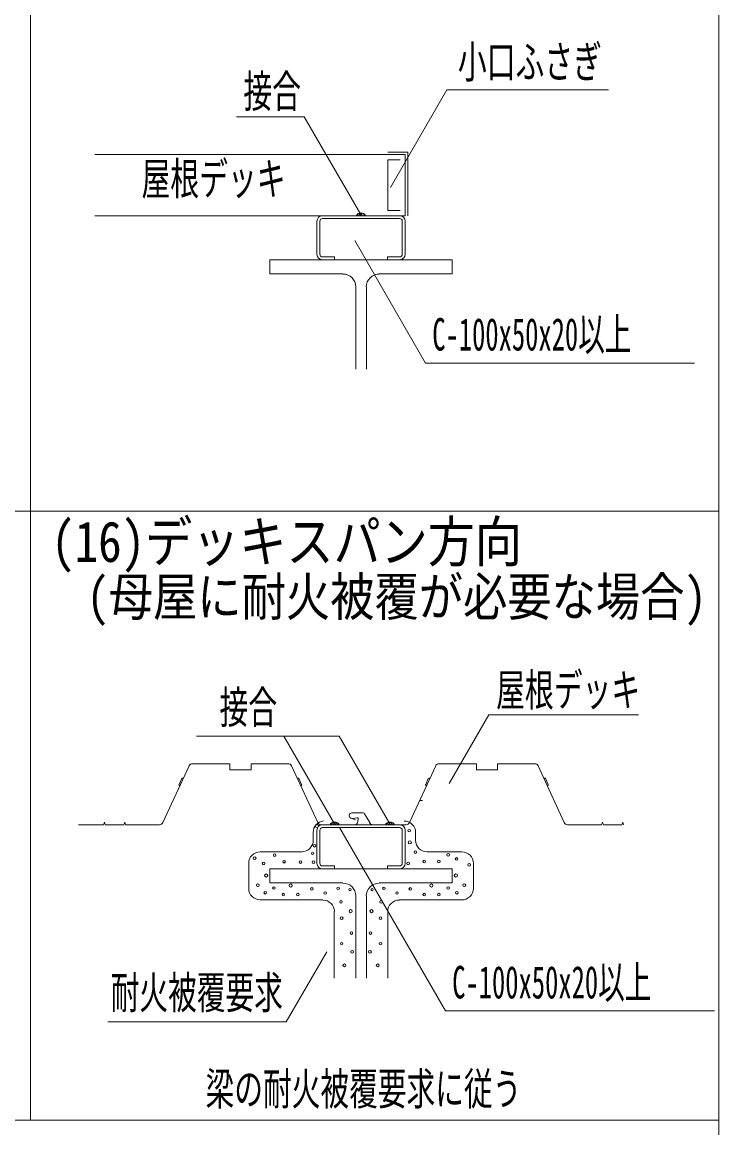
# Model space of a CAD drawing. Units: millimetres, scale not verified. Extents: x -2940 to 2940, y -2044 to 2044.
# Drawn here: x 2357 to 2940, y -597 to 330 of the extents above; entities that cross this region are included whole.
import ezdxf
from ezdxf.enums import TextEntityAlignment as Align

# ---------------------------------------------------------------- set-up
doc = ezdxf.new("R2010")
doc.units = ezdxf.units.MM
doc.header["$LTSCALE"] = 8
doc.layers.add('0-0_特記', color=4, linetype='Continuous', lineweight=18)
doc.layers.add('0-7_32', color=7, linetype='Continuous', lineweight=18)
doc.layers.add('0-B_96', color=7, linetype='Continuous')
doc.styles.add('ＭＳ ゴシック', font='')
doc.styles.get('ＭＳ ゴシック').set_extended_font_data('MS Gothic')

msp = doc.modelspace()

# ---------------------------------------------------------------- linework, layer by layer
at = {"layer": '0-0_特記', "color": 3}
msp.add_line((2940.286, -1584.549), (2940.286, 2044.5), dxfattribs=at)
at = {"layer": '0-0_特記', "lineweight": 9}
for p, q in [((2665.362, 191.162), (2712.527, 272.854)), ((2712.527, 272.854), (2847.934, 272.854)), ((2593.17, 250.271), (2536.467, 250.271)), ((2593.17, 250.271), (2640.502, 168.29)), ((2663.244, 214.144), (2663.244, 171.85)), ((2673.33, 214.144), (2663.244, 214.144)), ((2638.702, 167.43), (2637.6, 168.553)), ((2640.503, 167.43), (2638.681, 169.271)), ((2642.322, 167.43), (2640.145, 169.63)), ((2644.143, 167.43), (2642.157, 169.435)), ((2673.331, 171.85), (2663.244, 171.85)), ((2635.422, 146.711), (2694.711, 44.021)), ((2717.039, 130.526), (2564.402, 130.526)), ((2564.402, 118.659), (2564.402, 130.526)), ((2717.039, 118.659), (2717.039, 130.526)), ((2625.475, 118.659), (2564.402, 118.659)), ((2655.967, 118.659), (2717.039, 118.659)), ((2636.237, 107.8), (2636.237, 39.029)), ((2645.206, 107.8), (2645.206, 39.029)), ((2919.875, 44.021), (2694.711, 44.021)), ((1211.044, -80.094), (2940.286, -80.094)), ((2714.419, -308.124), (2747.597, -250.659)), ((2747.597, -250.659), (2872.935, -250.659)), ((2622.432, -268.348), (2502.83, -268.348)), ((2576.028, -268.348), (2618.514, -341.937)), ((2622.432, -268.348), (2664.918, -341.937)), ((2692.234, -322.266), (2689.826, -322.266)), ((2615.07, -342.246), (2615.015, -342.63)), ((2615.233, -341.872), (2615.07, -342.246)), ((2615.199, -342.641), (2617.186, -340.636)), ((2615.498, -341.522), (2615.233, -341.872)), ((2615.859, -341.205), (2615.498, -341.522)), ((2616.304, -340.931), (2615.859, -341.205)), ((2616.819, -340.71), (2616.304, -340.931)), ((2617.389, -340.546), (2616.819, -340.71)), ((2617.019, -342.641), (2619.199, -340.441)), ((2617.997, -340.446), (2617.389, -340.546)), ((2618.623, -340.413), (2617.997, -340.446)), ((2619.25, -340.446), (2618.623, -340.413)), ((2618.839, -342.641), (2620.662, -340.8)), ((2619.857, -340.546), (2619.25, -340.446)), ((2620.427, -340.71), (2619.857, -340.546)), ((2620.942, -340.931), (2620.427, -340.71)), ((2620.642, -342.641), (2621.744, -341.518)), ((2621.386, -341.205), (2620.942, -340.931)), ((2621.747, -341.522), (2621.386, -341.205)), ((2622.014, -341.872), (2621.747, -341.522)), ((2622.176, -342.246), (2622.014, -341.872)), ((2622.23, -342.63), (2622.176, -342.246)), ((2661.336, -342.246), (2661.281, -342.63)), ((2661.498, -341.872), (2661.336, -342.246)), ((2661.466, -342.641), (2663.452, -340.636)), ((2661.765, -341.522), (2661.498, -341.872)), ((2662.125, -341.205), (2661.765, -341.522)), ((2662.57, -340.931), (2662.125, -341.205)), ((2663.085, -340.71), (2662.57, -340.931)), ((2663.655, -340.546), (2663.085, -340.71)), ((2663.286, -342.641), (2665.466, -340.441)), ((2664.262, -340.446), (2663.655, -340.546)), ((2664.889, -340.413), (2664.262, -340.446)), ((2665.515, -340.446), (2664.889, -340.413)), ((2665.105, -342.641), (2666.929, -340.8)), ((2666.122, -340.546), (2665.515, -340.446)), ((2666.693, -340.71), (2666.122, -340.546)), ((2667.208, -340.931), (2666.693, -340.71)), ((2666.908, -342.641), (2668.01, -341.518)), ((2667.653, -341.205), (2667.208, -340.931)), ((2668.014, -341.522), (2667.653, -341.205)), ((2668.279, -341.872), (2668.014, -341.522)), ((2668.442, -342.246), (2668.279, -341.872)), ((2668.496, -342.63), (2668.442, -342.246)), ((2600.616, -355.638), (2600.616, -349.103)), ((2622.71, -344.993), (2711.39, -498.59)), ((2686.346, -355.638), (2686.346, -349.103)), ((2556.289, -365.291), (2591.05, -365.291)), ((2695.912, -365.291), (2725.153, -365.291)), ((2546.722, -396.011), (2546.722, -374.944)), ((2564.402, -379.546), (2717.039, -379.546)), ((2564.402, -391.41), (2564.402, -379.546)), ((2717.039, -391.41), (2717.039, -379.546)), ((2734.719, -396.011), (2734.719, -374.944)), ((2625.474, -391.41), (2564.402, -391.41)), ((2655.966, -391.41), (2717.039, -391.41)), ((2608.751, -405.664), (2556.289, -405.664)), ((2636.237, -471.042), (2636.237, -402.27)), ((2645.206, -471.042), (2645.206, -402.27)), ((2672.689, -405.664), (2725.153, -405.664)), ((2618.318, -415.317), (2618.318, -471.042)), ((2663.124, -415.155), (2663.124, -471.042)), ((2578.127, -507.689), (2611.941, -449.122)), ((2936.554, -498.59), (2711.39, -498.59)), ((2428.667, -507.689), (2578.127, -507.689)), ((1211.044, -590.165), (2940.286, -590.165))]:
    msp.add_line(p, q, dxfattribs=at)
at = {"layer": '0-0_特記', "color": 2}
for p, q in [((2677.636, 218.554), (2417.83, 218.554)), ((2677.636, 167.441), (2677.636, 218.554)), ((2417.83, 167.441), (2677.636, 167.441)), ((2496.772, -293.308), (2474.793, -340.84)), ((2499.558, -291.518), (2530.942, -291.518)), ((2530.942, -291.518), (2530.942, -296.573)), ((2548.585, -291.49), (2548.585, -296.573)), ((2579.681, -291.49), (2548.585, -291.49)), ((2604.444, -340.84), (2582.466, -293.282)), ((2703.218, -293.308), (2681.238, -340.84)), ((2706.004, -291.518), (2737.387, -291.518)), ((2737.387, -291.518), (2737.387, -296.573)), ((2755.03, -291.49), (2755.03, -296.573)), ((2786.126, -291.49), (2755.03, -291.49)), ((2810.89, -340.84), (2788.911, -293.282)), ((2488.366, -308.818), (2490.59, -304.009)), ((2491.462, -303.644), (2491.915, -303.811)), ((2530.942, -296.573), (2548.585, -296.573)), ((2587.796, -303.669), (2587.343, -303.836)), ((2590.89, -308.843), (2588.667, -304.034)), ((2694.812, -308.818), (2697.036, -304.009)), ((2697.908, -303.644), (2698.361, -303.811)), ((2737.387, -296.573), (2755.03, -296.573)), ((2794.242, -303.669), (2793.789, -303.836)), ((2797.336, -308.843), (2795.113, -304.034)), ((2488.761, -309.778), (2489.1, -309.902)), ((2590.496, -309.803), (2590.158, -309.927)), ((2695.206, -309.778), (2695.545, -309.902)), ((2796.942, -309.803), (2796.604, -309.927)), ((2642.489, -332.692), (2632.917, -332.692)), ((2425.154, -342.63), (2404.126, -342.63)), ((2425.154, -342.63), (2425.879, -340.456)), ((2425.879, -340.456), (2426.604, -342.63)), ((2426.604, -342.63), (2442.116, -342.63)), ((2442.116, -342.63), (2442.841, -340.456)), ((2442.841, -340.456), (2443.566, -342.63)), ((2443.566, -342.63), (2472.008, -342.63)), ((2635.67, -342.63), (2607.229, -342.63)), ((2632.107, -337.05), (2635.965, -338.456)), ((2637.587, -336.821), (2633.542, -337.541)), ((2638.413, -337.954), (2637.602, -341.011)), ((2643.699, -333.397), (2647.935, -340.798)), ((2650.739, -342.63), (2678.454, -342.63)), ((2842.115, -342.63), (2813.674, -342.63)), ((2842.115, -342.63), (2842.84, -340.456)), ((2842.84, -340.456), (2843.565, -342.63)), ((2843.565, -342.63), (2859.077, -342.63)), ((2859.077, -342.63), (2859.802, -340.456)), ((2859.802, -340.456), (2860.526, -342.63))]:
    msp.add_line(p, q, dxfattribs=at)
at = {"layer": '0-0_特記', "color": 6}
for p, q in [((2679.81, 220.55), (2663.244, 220.55)), ((2679.81, 167.441), (2679.81, 220.55))]:
    msp.add_line(p, q, dxfattribs=at)
at = {"layer": '0-0_特記', "color": 7}
for p, q in [((2608.383, 167.441), (2673.058, 167.441)), ((2603.806, 135.102), (2603.806, 162.863)), ((2606.168, 162.715), (2606.168, 135.25)), ((2672.911, 165.078), (2608.53, 165.078)), ((2675.274, 135.25), (2675.274, 162.715)), ((2677.636, 162.863), (2677.636, 135.102)), ((2618.571, 130.526), (2608.383, 130.526)), ((2608.53, 132.888), (2618.571, 132.888)), ((2618.571, 132.888), (2618.571, 130.526)), ((2662.87, 132.888), (2662.87, 130.526)), ((2662.87, 132.888), (2672.911, 132.888)), ((2673.058, 130.526), (2662.87, 130.526)), ((2672.113, 130.526), (2673.33, 130.526)), ((2608.383, -342.63), (2673.058, -342.63)), ((2603.806, -374.968), (2603.806, -347.208)), ((2606.168, -347.355), (2606.168, -374.821)), ((2672.911, -344.993), (2608.53, -344.993)), ((2675.274, -374.821), (2675.274, -347.355)), ((2677.636, -347.208), (2677.636, -374.968)), ((2618.571, -379.546), (2608.383, -379.546)), ((2608.53, -377.183), (2618.571, -377.183)), ((2618.571, -377.183), (2618.571, -379.546)), ((2662.87, -377.183), (2662.87, -379.546)), ((2662.87, -377.183), (2672.911, -377.183)), ((2673.058, -379.546), (2662.87, -379.546))]:
    msp.add_line(p, q, dxfattribs=at)
at = {"layer": '0-0_特記', "lineweight": 9}
msp.add_lwpolyline([(2644.329, 167.441), (2644.274, 167.826), (2644.111, 168.199), (2643.846, 168.55), (2643.485, 168.866), (2643.04, 169.14), (2642.525, 169.362), (2641.954, 169.525), (2641.347, 169.625), (2640.721, 169.658), (2640.094, 169.625), (2639.487, 169.525), (2638.917, 169.362), (2638.402, 169.14), (2637.957, 168.866), (2637.597, 168.55), (2637.33, 168.199), (2637.168, 167.826), (2637.113, 167.441)], dxfattribs=at)
at = {"layer": '0-0_特記', "color": 7}
for centre, radius, start, end in [((2608.383, 162.863), 4.578, 90, 180), ((2673.058, 162.863), 4.578, 360, 90), ((2608.53, 162.715), 2.362, 90, 180), ((2672.911, 162.715), 2.362, 0, 90), ((2608.383, 135.102), 4.578, 180, 270), ((2608.53, 135.25), 2.362, 180, 270), ((2672.911, 135.25), 2.362, 270, 360), ((2673.058, 135.102), 4.578, 270, 360), ((2608.383, -347.208), 4.578, 90, 180), ((2673.058, -347.208), 4.578, 360, 90), ((2608.53, -347.355), 2.362, 90, 180), ((2672.911, -347.355), 2.362, 0, 90), ((2608.383, -374.968), 4.578, 180, 270), ((2608.53, -374.821), 2.362, 180, 270), ((2672.911, -374.821), 2.362, 270, 360), ((2673.058, -374.968), 4.578, 270, 360)]:
    msp.add_arc(centre, radius, start, end, dxfattribs=at)
at = {"layer": '0-0_特記', "lineweight": 9}
for centre, major_axis, start_param, end_param in [((2625.475, 107.8), (10.859, 0), 6.2831853, 7.8539816), ((2655.967, 107.8), (10.859, 0), 1.5707963, 3.1415927), ((2610.182, -349.103), (0, 9.653), 0.0885704, 1.570799), ((2676.781, -349.103), (9.653, 0), 6.2831853, 7.8539991), ((2591.05, -355.638), (9.653, 0), 4.7123715, 6.2831853), ((2695.912, -355.638), (9.653, 0), 3.1415927, 4.7123715), ((2556.289, -374.944), (9.653, 0), 1.5708138, 3.1415927), ((2725.153, -374.944), (9.653, 0), 6.2831853, 7.8539991), ((2556.289, -396.011), (9.653, 0), 3.1415927, 4.7123715), ((2625.474, -402.27), (10.859, 0), 6.2831853, 7.8539816), ((2655.966, -402.27), (10.859, 0), 1.5707963, 3.1415927), ((2725.153, -396.011), (9.653, 0), 4.7123715, 6.2831853), ((2608.751, -415.317), (9.653, 0), 6.2831853, 7.8539816), ((2672.689, -415.317), (9.653, 0), 1.5707963, 3.1415927)]:
    msp.add_ellipse(centre, major_axis=major_axis, ratio=0.991012, start_param=start_param, end_param=end_param, dxfattribs=at)
at = {"layer": '0-0_特記', "color": 2}
for centre, major_axis, start_param, end_param in [((2499.558, -294.619), (3.102, 0), 1.5707963, 2.705016), ((2579.681, -294.592), (3.102, 0), 0.4363149, 1.5707963), ((2706.004, -294.619), (3.102, 0), 1.5707963, 2.705016), ((2786.126, -294.592), (3.102, 0), 0.4363149, 1.5707963), ((2491.222, -304.307), (0.705, 0), 1.2216432, 2.7050684), ((2588.035, -304.331), (0.705, 0), 0.4364545, 1.9197924), ((2697.668, -304.307), (0.705, 0), 1.2216432, 2.7050684), ((2794.481, -304.331), (0.705, 0), 0.4364545, 1.9197924), ((2489, -309.116), (0.705, 0), 2.7051033, 4.3633057), ((2590.258, -309.142), (0.705, 0), 5.0614723, 6.7194827), ((2695.446, -309.116), (0.705, 0), 2.7051033, 4.3633057), ((2796.703, -309.142), (0.705, 0), 5.0614723, 6.7194827), ((2632.917, -334.946), (2.256, 0), 1.5707963, 4.3420825), ((2642.489, -334.102), (1.41, 0), 0.5235813, 1.5707963), ((2472.007, -339.529), (3.102, 0), 4.712389, 5.8466086), ((2607.229, -339.529), (3.102, 0), 3.5781693, 4.712389), ((2635.67, -340.649), (1.982, 0), 4.7124064, 6.1086698), ((2637.55, -337.721), (0.901, 0), 6.0213336, 7.8539816), ((2650.739, -339.529), (3.102, 0), 3.5548517, 4.7123715), ((2678.453, -339.529), (3.102, 0), 4.712389, 5.8466086), ((2813.674, -339.529), (3.102, 0), 3.5781693, 4.712389)]:
    msp.add_ellipse(centre, major_axis=major_axis, ratio=0.991012, start_param=start_param, end_param=end_param, dxfattribs=at)
at = {"layer": '0-0_特記', "lineweight": 9}
for centre, major_axis in [((2603.679, -343.669), (1.311, 0)), ((2680.997, -347.574), (1.082, 0)), ((2601.778, -360.215), (1.082, 0)), ((2681.59, -357.379), (1.311, 0)), ((2551.634, -370.71), (1.173, 0)), ((2568.428, -368.13), (1.081, 0)), ((2600.142, -366.495), (0.946, 0)), ((2686.175, -365.562), (1.081, 0)), ((2713.662, -367.884), (1.081, 0)), ((2720.735, -371.31), (1.113, 0)), ((2559.163, -375.173), (1.113, 0)), ((2576.268, -373.636), (1.082, 0)), ((2590.09, -373.875), (1.113, 0)), ((2600.926, -373.938), (1.082, 0)), ((2680.074, -375.03), (1.113, 0)), ((2693.651, -373.39), (1.082, 0)), ((2705.823, -373.39), (1.082, 0)), ((2731.302, -376.221), (1.113, 0)), ((2561.325, -385.126), (1.311, 0)), ((2720.117, -385.126), (1.311, 0)), ((2554.309, -393.255), (1.173, 0)), ((2567.779, -395.616), (1.081, 0)), ((2581.814, -393.517), (1.311, 0)), ((2599.486, -396.402), (1.113, 0)), ((2621.576, -395.878), (1.082, 0)), ((2631.452, -396.927), (0.946, 0)), ((2649.99, -396.927), (0.946, 0)), ((2659.865, -395.878), (1.082, 0)), ((2681.956, -396.402), (1.113, 0)), ((2699.628, -393.517), (1.311, 0)), ((2713.662, -395.616), (1.081, 0)), ((2727.134, -393.255), (1.173, 0)), ((2560.545, -399.549), (1.113, 0)), ((2575.619, -401.122), (1.082, 0)), ((2587.79, -401.122), (1.082, 0)), ((2610.661, -399.811), (1.081, 0)), ((2623.915, -407.154), (1.082, 0)), ((2657.526, -407.154), (1.082, 0)), ((2670.78, -399.811), (1.081, 0)), ((2693.651, -401.122), (1.082, 0)), ((2705.823, -401.122), (1.082, 0)), ((2720.896, -399.549), (1.113, 0)), ((2631.972, -415.021), (1.311, 0)), ((2649.47, -415.021), (1.311, 0)), ((2624.435, -420.791), (1.173, 0)), ((2657.006, -420.791), (1.173, 0)), ((2632.751, -433.379), (1.082, 0)), ((2648.69, -433.379), (1.082, 0)), ((2624.435, -442.295), (1.049, 0)), ((2657.006, -442.295), (1.049, 0)), ((2633.271, -449.113), (1.173, 0)), ((2648.17, -449.113), (1.173, 0)), ((2626.774, -460.39), (1.173, 0)), ((2654.667, -460.39), (1.173, 0))]:
    msp.add_ellipse(centre, major_axis=major_axis, ratio=0.991012, dxfattribs=at)
at = {"layer": '0-7_32'}
msp.add_line((2363.872, -590.165), (2363.872, 940.048), dxfattribs=at)

# ---------------------------------------------------------------- texts
at = {"layer": '0-0_特記', "color": 7, "style": 'ＭＳ ゴシック'}
for s, width, p in [('小口ふさぎ', 0.65, (2721.755, 274.533)), ('接合', 0.65, (2542.165, 249.895)), ('屋根デッキ', 0.65, (2456.898, 176.614)), ('C-100x50x20以上', 0.6, (2700.351, 46.348)), ('屋根デッキ', 0.65, (2753.779, -251.473)), ('接合', 0.65, (2522.216, -266.021)), ('C-100x50x20以上', 0.6, (2717.03, -496.263))]:
    msp.add_text(s, height=27.21, dxfattribs=dict(at, width=width)).set_placement(p, align=Align.BOTTOM_LEFT)
at = {"layer": '0-B_96', "style": 'ＭＳ ゴシック'}
for s, height, width, p in [('(16)デッキスパン方向', 34.01, 0.85, (2381.29, -132.744)), ('(母屋に耐火被覆が必要な場合)', 31.98, 0.85, (2410.981, -177.214)), ('耐火被覆要求', 27.11, 0.65, (2431.074, -504.856)), ('梁の耐火被覆要求に従う', 27.11, 0.65, (2510.527, -585.489))]:
    msp.add_text(s, height=height, dxfattribs=dict(at, width=width)).set_placement(p, align=Align.BOTTOM_LEFT)

doc.saveas('drawing.dxf')
